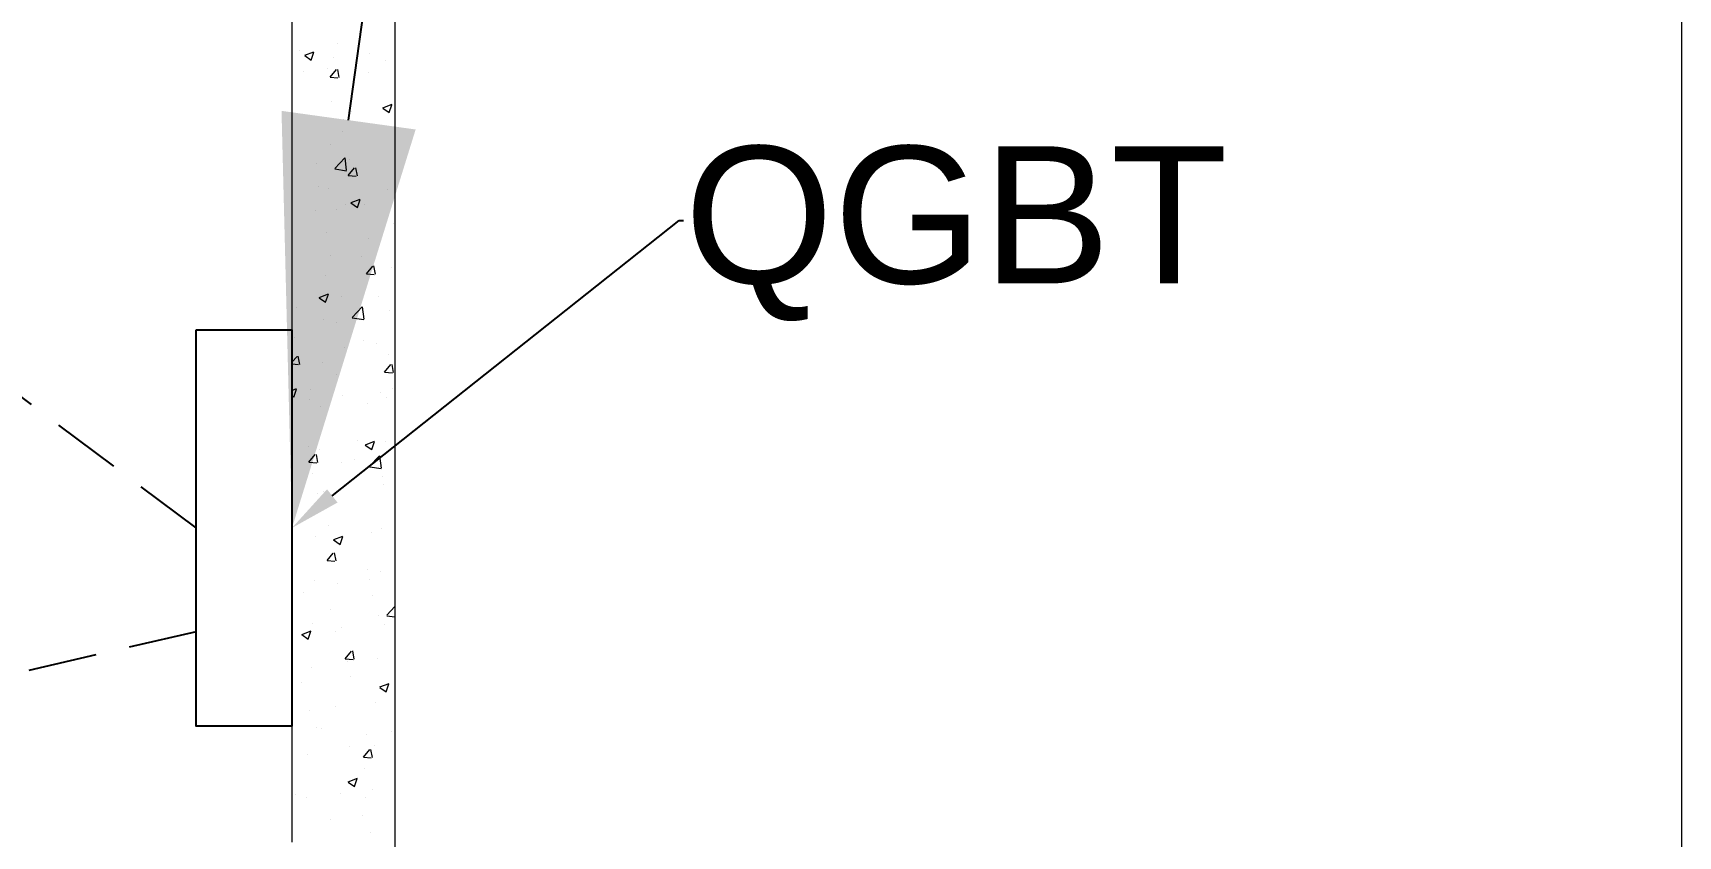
# Model space of a CAD drawing. Header units: millimetres. Extents: x 100 to 1222, y 100 to 694.
# Drawn here: x 264.76 to 276.75, y 544.28 to 550.13 of the extents above; entities that cross this region are included whole.
import ezdxf
from ezdxf import colors
from ezdxf.entities.mleader import LeaderData, LeaderLine
from ezdxf.math import Vec2, Vec3

# ---------------------------------------------------------------- set-up
doc = ezdxf.new("R2010")
doc.units = ezdxf.units.MM
doc.linetypes.add('DASHED', pattern=[0.75, 0.5, -0.25])
for name, color, linetype, lineweight in [('Alvenaria', 8, 'Continuous', 9), ('COTAS', 5, 'Continuous', 5), ('PAREDE', 7, 'Continuous', 9)]:
    doc.layers.add(name, color=color, linetype=linetype, lineweight=lineweight)
doc.styles.add('Notes', font='Arial.ttf', dxfattribs={"height": 3})
doc.styles.get("Standard").update_dxf_attribs({"font": 'Arial.ttf'})

msp = doc.modelspace()

# ---------------------------------------------------------------- linework, layer by layer
at = {"color": 2, "linetype": 'DASHED'}
for p, q in [((265.952, 546.527), (264.039, 547.961)), ((265.952, 545.77), (262.98, 545.082))]:
    msp.add_line(p, q, dxfattribs=at)
at = {"color": 2, "lineweight": 25}
msp.add_lwpolyline([(265.952, 547.971), (266.65, 547.971), (266.65, 545.082), (265.952, 545.082)], close=True, dxfattribs=at)
at = {"layer": 'Alvenaria'}
for p, q in [((266.706, 550.006), (266.706, 550.006)), ((266.743, 549.969), (266.79, 549.937)), ((266.744, 549.972), (266.81, 549.997)), ((266.79, 549.937), (266.81, 549.995)), ((266.978, 550.054), (266.978, 550.054)), ((267.215, 549.984), (267.215, 549.984)), ((266.732, 549.856), (266.732, 549.856)), ((266.907, 549.878), (266.907, 549.878)), ((266.928, 549.812), (266.974, 549.867)), ((266.952, 549.952), (266.952, 549.952)), ((266.994, 549.809), (266.983, 549.869)), ((267.207, 549.845), (267.207, 549.845)), ((267.334, 549.935), (267.334, 549.935)), ((266.651, 549.749), (266.651, 549.749)), ((266.928, 549.812), (266.985, 549.807)), ((266.94, 549.635), (266.94, 549.635)), ((267.312, 549.588), (267.379, 549.614)), ((267.359, 549.554), (267.378, 549.611)), ((267.025, 549.5), (267.025, 549.5)), ((267.083, 549.56), (267.083, 549.56)), ((267.311, 549.586), (267.358, 549.554)), ((267.321, 549.591), (267.321, 549.591)), ((267.015, 549.416), (267.015, 549.416)), ((266.929, 549.318), (266.929, 549.318)), ((266.832, 549.184), (266.832, 549.184)), ((266.961, 549.147), (267.036, 549.224)), ((266.963, 549.143), (267.048, 549.13)), ((267.048, 549.134), (267.038, 549.224)), ((267.06, 549.096), (267.106, 549.15)), ((267.071, 549.215), (267.071, 549.215)), ((267.126, 549.092), (267.115, 549.152)), ((266.84, 549.013), (266.84, 549.013)), ((267.06, 549.096), (267.117, 549.091)), ((267.398, 549.061), (267.398, 549.061)), ((266.917, 549.001), (266.917, 549.001)), ((267.041, 548.885), (267.041, 548.885)), ((267.079, 548.895), (267.127, 548.863)), ((267.081, 548.898), (267.147, 548.923)), ((267.127, 548.863), (267.146, 548.92)), ((267.181, 548.887), (267.181, 548.887)), ((267.348, 548.992), (267.348, 548.992)), ((266.82, 548.84), (266.82, 548.84)), ((266.976, 548.848), (266.976, 548.848)), ((266.905, 548.683), (266.905, 548.683)), ((267.386, 548.744), (267.386, 548.744)), ((267.204, 548.639), (267.204, 548.639)), ((266.93, 548.512), (266.93, 548.512)), ((267.159, 548.508), (267.159, 548.508)), ((267.192, 548.379), (267.238, 548.434)), ((267.258, 548.376), (267.247, 548.436)), ((267.375, 548.427), (267.375, 548.427)), ((266.894, 548.366), (266.894, 548.366)), ((267.192, 548.379), (267.249, 548.374)), ((266.848, 548.204), (266.895, 548.172)), ((266.849, 548.207), (266.915, 548.233)), ((266.895, 548.172), (266.915, 548.23)), ((267.012, 548.21), (267.012, 548.21)), ((267.281, 548.215), (267.281, 548.215)), ((266.68, 548.136), (266.68, 548.136)), ((266.882, 548.049), (266.882, 548.049)), ((267.088, 548.061), (267.162, 548.139)), ((267.089, 548.058), (267.174, 548.045)), ((267.175, 548.048), (267.164, 548.139)), ((267.363, 548.11), (267.363, 548.11)), ((266.973, 548.021), (266.973, 548.021)), ((266.666, 547.914), (266.666, 547.914)), ((267.031, 547.839), (267.031, 547.839)), ((267.174, 547.893), (267.174, 547.893)), ((267.269, 547.871), (267.269, 547.871)), ((266.65, 547.734), (266.687, 547.777)), ((266.65, 547.722), (266.698, 547.718)), ((266.707, 547.719), (266.696, 547.779)), ((266.871, 547.732), (266.871, 547.732)), ((267.324, 547.663), (267.37, 547.718)), ((267.352, 547.793), (267.352, 547.793)), ((267.39, 547.659), (267.379, 547.719)), ((266.973, 547.642), (266.973, 547.642)), ((267.324, 547.663), (267.381, 547.658)), ((266.65, 547.529), (266.684, 547.542)), ((266.65, 547.49), (266.663, 547.482)), ((266.664, 547.481), (266.683, 547.539)), ((266.78, 547.464), (266.78, 547.464)), ((266.784, 547.537), (266.784, 547.537)), ((267.019, 547.495), (267.019, 547.495)), ((267.292, 547.515), (267.292, 547.515)), ((267.34, 547.476), (267.34, 547.476)), ((267.379, 547.543), (267.379, 547.543)), ((266.859, 547.415), (266.859, 547.415)), ((267.201, 547.432), (267.201, 547.432)), ((266.768, 547.12), (266.768, 547.12)), ((266.847, 547.098), (266.847, 547.098)), ((267.129, 547.167), (267.129, 547.167)), ((267.184, 547.13), (267.232, 547.098)), ((267.186, 547.133), (267.252, 547.158)), ((267.232, 547.098), (267.251, 547.156)), ((267.329, 547.159), (267.329, 547.159)), ((266.773, 547.006), (266.819, 547.061)), ((266.773, 547.006), (266.83, 547.001)), ((266.839, 547.003), (266.828, 547.062)), ((267.009, 547.004), (267.009, 547.004)), ((267.107, 547.028), (267.107, 547.028)), ((267.214, 546.976), (267.288, 547.053)), ((267.216, 546.972), (267.3, 546.959)), ((267.301, 546.963), (267.29, 547.053)), ((266.799, 546.922), (266.799, 546.922)), ((267.308, 546.9), (267.308, 546.9)), ((266.836, 546.781), (266.836, 546.781)), ((266.878, 546.791), (266.878, 546.791)), ((267.317, 546.842), (267.317, 546.842)), ((266.917, 546.544), (266.917, 546.544)), ((267.229, 546.495), (267.229, 546.495)), ((267.305, 546.525), (267.305, 546.525)), ((266.824, 546.464), (266.824, 546.464)), ((266.953, 546.439), (267, 546.407)), ((266.954, 546.442), (267.021, 546.468)), ((266.97, 546.435), (266.97, 546.435)), ((267, 546.407), (267.02, 546.465)), ((266.906, 546.29), (266.951, 546.344)), ((266.906, 546.29), (266.962, 546.285)), ((266.971, 546.286), (266.96, 546.346)), ((266.813, 546.147), (266.813, 546.147)), ((267.198, 546.226), (267.198, 546.226)), ((267.217, 546.151), (267.217, 546.151)), ((267.294, 546.208), (267.294, 546.208)), ((266.732, 546.058), (266.732, 546.058)), ((266.979, 546.119), (266.979, 546.119)), ((267.24, 546.036), (267.24, 546.036)), ((266.933, 545.93), (266.933, 545.93)), ((267.282, 545.891), (267.282, 545.891)), ((267.34, 545.89), (267.4, 545.953)), ((266.722, 545.751), (266.789, 545.777)), ((266.769, 545.717), (266.788, 545.774)), ((266.801, 545.83), (266.801, 545.83)), ((266.967, 545.775), (266.967, 545.775)), ((267.007, 545.798), (267.007, 545.798)), ((267.327, 545.822), (267.327, 545.822)), ((267.342, 545.887), (267.4, 545.878)), ((266.721, 545.749), (266.768, 545.717)), ((266.728, 545.743), (266.728, 545.743)), ((267.038, 545.573), (267.084, 545.628)), ((267.038, 545.573), (267.095, 545.568)), ((267.051, 545.552), (267.051, 545.552)), ((267.103, 545.57), (267.092, 545.63)), ((267.271, 545.574), (267.271, 545.574)), ((266.79, 545.513), (266.79, 545.513)), ((267.077, 545.447), (267.077, 545.447)), ((266.716, 545.399), (266.716, 545.399)), ((267.289, 545.365), (267.337, 545.333)), ((267.291, 545.368), (267.357, 545.393)), ((267.337, 545.333), (267.356, 545.391)), ((266.778, 545.196), (266.778, 545.196)), ((266.967, 545.229), (266.967, 545.229)), ((267.259, 545.257), (267.259, 545.257)), ((266.826, 545.071), (266.826, 545.071)), ((266.865, 545.065), (266.865, 545.065)), ((267.066, 544.937), (267.066, 544.937)), ((267.195, 545.02), (267.195, 545.02)), ((267.248, 544.939), (267.248, 544.939)), ((267.374, 545.044), (267.374, 545.044)), ((266.766, 544.878), (266.766, 544.878)), ((267.17, 544.857), (267.216, 544.911)), ((267.17, 544.857), (267.227, 544.852)), ((267.236, 544.853), (267.225, 544.913)), ((267.059, 544.677), (267.126, 544.703)), ((267.105, 544.642), (267.125, 544.7)), ((267.177, 544.775), (267.177, 544.775)), ((266.676, 544.581), (266.676, 544.581)), ((267.004, 544.591), (267.004, 544.591)), ((267.058, 544.674), (267.105, 544.643)), ((267.236, 544.622), (267.236, 544.622)), ((266.755, 544.561), (266.755, 544.561)), ((267.184, 544.559), (267.184, 544.559)), ((266.927, 544.399), (266.927, 544.399)), ((267.165, 544.43), (267.165, 544.43)), ((267.224, 544.305), (267.224, 544.305))]:
    msp.add_line(p, q, dxfattribs=at)
at = {"layer": 'PAREDE'}
for points in [[(276.775, 552.862), (267.4, 552.862), (267.4, 550.987), (276.775, 550.987), (276.775, 550.237), (267.4, 550.237), (267.4, 522.112), (276.775, 522.112), (276.775, 564.112), (294.025, 564.112), (294.025, 550.987)], [(276.775, 556.237), (266.65, 556.237), (266.65, 544.237)]]:
    msp.add_lwpolyline(points, dxfattribs=at)

# ---------------------------------------------------------------- leaders
at = {"color": 2}
ml = msp.add_multileader_mtext('Standard', dxfattribs=at)
ml.set_content('PAINEL DE DISJUNTORES', color=2, style='Notes')
ml.set_leader_properties()
ml.build(insert=Vec2(0, 0))
ml.multileader.update_dxf_attribs({"dogleg_length": 7, "arrow_head_size": 3})
ctx = ml.context
ctx.base_point, ctx.char_height, ctx.arrow_head_size, ctx.plane_origin = Vec3(277.398, 573.544), 3, 3, Vec3(269.021, 573.544)
notes = []
notes.append((ctx, [(0, (1, 1, 0), (270.398, 573.544), (1, 0), 7, [(0, [(266.65, 546.527)], 0, [])])]))
ctx.mtext.insert, ctx.mtext.flow_direction = Vec3(279.398, 575.07), 5
at = {"layer": 'COTAS', "color": 2}
ml = msp.add_multileader_mtext('Standard', dxfattribs=at)
ml.set_content('QGBT', color=2)
ml.set_leader_properties()
ml.build(insert=Vec2(0, 0))
ml.multileader.update_dxf_attribs({"arrow_head_size": 0.375})
ctx = ml.context
ctx.base_point, ctx.char_height, ctx.arrow_head_size, ctx.landing_gap_size, ctx.plane_origin = Vec3(269.501, 548.768), 1, 0.375, 0.0075, Vec3(266.65, 546.527)
notes.append((ctx, [(0, (1, 1, 0), (269.471, 548.768), (1, 0), 0.03, [(0, [(266.65, 546.527)], 0, [])])]))
ctx.mtext.insert, ctx.mtext.flow_direction = Vec3(269.508, 549.309), 5
for ctx, leaders in notes:
    for number, flags, end, landing, length, lines in leaders:
        leader = LeaderData()
        leader.index, (leader.has_last_leader_line, leader.has_dogleg_vector, leader.attachment_direction) = number, flags
        leader.last_leader_point, leader.dogleg_vector, leader.dogleg_length = Vec3(end), Vec3(landing), length
        for number, points, colour, breaks in lines:
            line = LeaderLine()
            line.index, line.vertices, line.color, line.breaks = number, Vec3.list(points), colors.encode_raw_color(colour), breaks
            leader.lines.append(line)
        ctx.leaders.append(leader)

doc.saveas('drawing.dxf')
